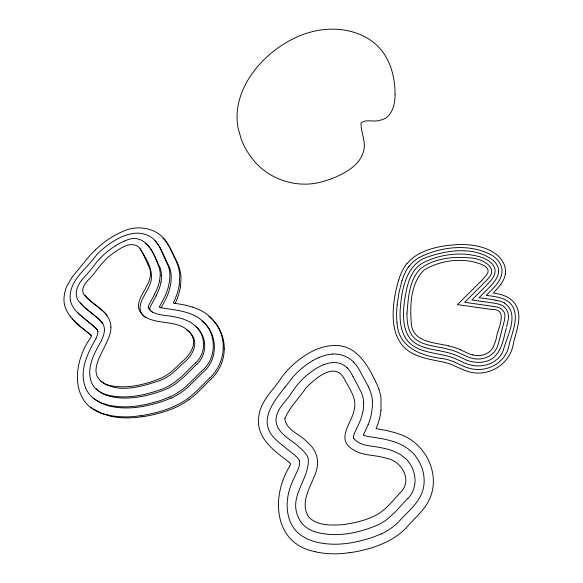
<?xml version="1.0" encoding="UTF-8"?>
<svg xmlns="http://www.w3.org/2000/svg" width="583" height="583" viewBox="0 0 583 583"><rect width="100%" height="100%" fill="white"/><g stroke="black" fill="none" stroke-linecap="round" stroke-linejoin="round"><path stroke-width="0.87" d="M160.179 275.591L159.604 280.416M498.552 271.736C498.064 278.572 492.722 283.812 488.27 288.468L479.037 297.68L494.982 299.975M380.954 410.6L381.034 398.59A44.578 44.162 -35.5 0 0 380.313 394.29L378.884 389.196M397.118 304.887L398.983 292.615L401.964 280.612M505.293 274.01C507.341 258.437 491.083 248.905 477.951 246.288A57.236 54.124 13 0 0 470.816 245.049L466.589 244.685A91.436 87.21 17.3 0 0 457.903 244.634C444.8 245.297 431.398 247.454 419.614 253.503M179.207 285.036L179.768 275.679A42.756 38.974 -35.2 0 0 179.375 271.78L178.369 267.167A49.562 45.11 -35.7 0 0 177.487 264.383A58.344 53.002 -36.4 0 0 175.738 260.149L169.442 247.199A73.101 65.952 -36.8 0 0 168.429 245.268C160.536 228.543 138.492 223.646 122.576 231.575A63.838 58.329 -35.4 0 0 116.287 234.555L114.989 235.262A87.479 80.476 -36.8 0 0 95.35 249.947M180.475 286.763L181.029 277.457A42.515 38.784 -35.3 0 0 180.635 273.58L179.637 268.989A49.285 44.891 -35.8 0 0 178.755 266.22A58.016 52.747 -36.5 0 0 177.013 262.007L170.746 249.116A72.686 65.639 -36.9 0 0 169.733 247.192L165.434 240.823M149.736 308.728L149.693 309.136A2.128 1.96 -37.2 0 0 150.035 310.054L151.318 311.577M148.264 307.088L148.22 307.503A2.143 1.968 -37.1 0 0 148.563 308.422C153.963 315.622 164.042 314.82 171.97 316.394A98.95 92.005 -49.9 0 1 180.118 318.121A67.839 63.183 -45.8 0 1 183.528 319.141L190.517 322.173L196.435 326.72A27.452 25.616 -40.4 0 1 198.584 329.264L199.226 330.189A29.536 27.554 -40.6 0 1 202.855 338.534L203.445 341.959A24.989 23.342 -40.3 0 1 195.648 363.027M160.995 282.187L161.564 277.391A29.143 26.512 -35.3 0 0 159.997 267.837M506.62 326.808L507.618 322.508A52.842 50.255 13.3 0 0 507.931 320.825C510.358 313.26 505.49 304.807 497.452 303.867A33.756 31.992 20.9 0 0 496.279 303.59L495.535 303.437A50.874 48.396 23.3 0 0 493.743 303.109L471.858 299.99L485.719 286.173C489.88 281.676 495.936 276.276 494.996 269.419C493.735 262.926 487.082 259.457 481.449 257.322C462.202 251.2 440.092 253.875 422.318 263.203C410.14 270.461 407.102 285.488 404.901 298.365A126.584 118.291 21.9 0 0 403.662 308.975C403.115 319.732 403.728 332.274 411.78 340.392C421.524 349.37 435.8 349.348 447.919 352.686A68.357 66.659 37.1 0 1 453.618 354.369A39.025 37.873 28 0 1 457.283 355.827L466.859 360.272A23.954 22.817 20 0 0 468.062 360.695C475.801 363.012 484.83 363.289 491.877 358.844C501.854 352.03 503.369 338.716 506.328 327.989M398.619 279.949L396.17 289.408A163.634 151.879 24 0 0 394.028 301.666C392.17 316.693 392.476 334.402 403.247 346.317C413.464 357.445 429.401 359.055 443.306 362.109A94.031 91.728 51.1 0 1 445.478 362.633L447.095 363.063A46.589 45.365 33.2 0 1 451.388 364.455L464.432 370.329A26.752 25.535 21 0 0 465.977 370.817C486.339 378.549 509.892 365.541 513.324 343.868C516.028 330.853 523.651 315.294 514.476 303.116C509.535 296.536 501.183 294.08 493.386 293.067L501.023 284.191M368.143 424.635L363.449 434.969M354.369 433.519L359.223 422.937A54.576 53.592 -42.1 0 0 363.5 408.034L363.661 402.78M289.736 466.283C270.636 496.789 273.66 544.252 315.665 551.766M96.078 338.497C87.567 353.189 78.741 370.65 85.592 387.79M101.435 340.647C94.475 352.846 86.357 367.057 91.188 381.544A22.059 20.194 -45.7 0 0 96.304 389.408L101.041 392.585A35.599 32.633 -44.3 0 0 106.223 394.618L110.34 395.653A65.966 60.479 -40.9 0 0 114.377 396.331C130.403 398.4 146.566 394.655 161.586 389.255A71.25 65.522 -39.6 0 0 163.969 388.285L166.308 387.229A51.472 47.558 -41.3 0 0 174.2 382.652L182.326 375.991L195.516 362.888M154.67 294.16L149.088 304.618A11.113 10.254 -36.8 0 0 148.235 307.088M156.098 295.865L150.552 306.264A11.048 10.195 -36.9 0 0 149.707 308.72M159.356 306.906L164.428 297.417A63 56.864 -36.2 0 0 167.999 288.257L169.566 281.254L169.923 274.593A36.671 33.369 -35.2 0 0 168.523 266.62L159.72 247.418A43.652 39.476 -34.9 0 0 156.164 241.879M161.032 308.028L165.798 299.094A62.636 56.587 -36.2 0 0 169.34 289.984L170.892 283.017L171.242 276.386A36.459 33.209 -35.3 0 0 169.857 268.457L161.083 249.342A43.397 39.287 -35 0 0 157.548 243.84L156.346 242.506M284.65 387.812L285 387.287M81.649 280.343C77.269 285.626 74.216 293.446 77.925 299.924A22.067 19.888 -37.8 0 0 79.434 302.256L83.427 306.447L96.093 316.707A79.186 70.813 -46.7 0 1 98.505 318.886L99.649 320.031A34.98 31.533 -43.5 0 1 102.127 322.88M408.975 266.511L409.295 266.103A37.655 35.68 8.1 0 1 419.009 257.577C440.814 246.602 469.089 243.155 491.294 254.902C496.701 258.08 501.46 263.356 501.97 269.856C502.706 280.685 492.897 288.388 486.215 295.377C495.914 296.645 508.063 297.57 513.229 307.416C518.899 319.958 511.437 333.622 508.886 346.032C504.922 364.441 484.262 373.834 467.129 367.567A22.285 21.272 21.1 0 1 465.671 367.122L464.891 366.838A61.018 57.622 17.1 0 1 463.602 366.343L454.769 362.196A26.301 25.492 26.7 0 0 453.21 361.504M406.898 263.771L407.845 262.649A41.488 39.323 8.2 0 1 419.636 253.547M285.823 372.158L288.468 369.265A91.487 91.065 -85.4 0 1 308.48 353.371L309.821 352.613A66.564 66.112 -38.4 0 1 316.343 349.399L322.472 347.257L328.812 345.93A40.606 40.023 -25.9 0 1 332.908 345.595C355.287 343.708 367.356 364.12 375.539 381.442M407.787 498.363L394.778 512.501L386.653 519.672A53.731 52.689 85 0 1 378.622 524.569C358.807 533.205 335.808 538.116 314.638 531.681M95.313 249.918L92.661 252.577A81.678 74.988 -36.7 0 0 88.674 257.001L72.277 276.867L66.651 286.654A34.667 31.285 -38.4 0 0 64.422 294.626C60.967 312.969 77.743 324.928 90.35 334.576A61.477 55.101 -47.1 0 1 91.065 335.21M196.741 364.237L183.63 377.267L175.563 383.884A51.173 47.31 -41.4 0 1 167.715 388.431L165.39 389.488A70.835 65.187 -39.7 0 1 163.021 390.45C148.089 395.821 132.028 399.544 116.09 397.482A65.58 60.166 -41 0 1 112.082 396.812L107.979 395.791A35.388 32.466 -44.4 0 1 102.827 393.773L98.753 391.098M209.618 378.068L197.87 389.889A94.351 86.656 -40 0 1 187.77 398.546C174.026 408.486 157.221 412.946 140.736 415.781M210.747 379.314L199.073 391.069A93.805 86.218 -40.1 0 1 189.038 399.676M189.009 399.639C175.417 409.616 158.656 413.974 142.281 416.816M312.765 360.629L310.557 361.977A80.709 80.367 -81.4 0 0 307.307 364.142L306.847 364.462A84.921 84.499 -88.9 0 0 292.593 377.303C279.767 395.427 252.716 419.337 276.874 440.58A58.234 57.287 -38.9 0 0 279.17 442.635L294.24 454.791A45.022 43.251 -70.1 0 1 297.906 458.355L299.458 460.614M381.413 533.817L372.807 537.271A119.551 118.524 -56 0 1 369.214 538.43C356.337 542.358 342.87 544.967 329.359 544.034A79.915 78.523 -82.2 0 1 318.303 542.525L316.933 542.212A63.248 61.805 -84.3 0 1 313.348 541.257L307.161 538.918L301.309 535.529A32.619 31.548 -84.7 0 1 290.735 522.805C284.285 508.332 287.2 491.542 294.16 477.827C296.441 472.558 300.056 467.296 299.611 461.306A3.017 2.944 -68.9 0 0 299.465 460.614M169.806 396.892L162.723 399.712A112.512 102.761 -37 0 1 158.088 401.221C146.501 404.704 134.476 407.189 122.321 406.817A77.058 70.689 -40.7 0 1 110.143 405.491L108.875 405.214A61.302 56.267 -42.5 0 1 106.39 404.609L99.933 402.314L94.665 399.289A30.965 28.37 -45.8 0 1 85.563 387.804M171.191 398.036L164.144 400.842A111.87 102.251 -37.1 0 1 159.538 402.343C148.024 405.804 136.065 408.275 123.982 407.911A76.606 70.324 -40.8 0 1 111.878 406.584L110.617 406.307A60.945 55.975 -42.6 0 1 108.139 405.702L101.719 403.429L96.487 400.419A30.782 28.217 -45.9 0 1 95.67 399.821M319.258 357.321L326.378 354.93L332.704 354.049M323.346 364.783L328.768 363.078L333.257 362.517A19.057 18.765 -24.3 0 1 346.863 367.516M124.587 241.056C143.994 231.422 153.198 251.178 158.62 265.979A29.31 26.643 -35.2 0 1 160.23 275.584M349.618 552.793L357.612 551.38A149.117 147.31 -38.8 0 0 361.526 550.498C378.003 546.752 394.414 540.186 406.307 527.746C414.644 518.003 425.444 509.651 430.283 497.423C440.522 472.084 424.125 441.52 398.415 433.803A82.385 79.835 78.9 0 0 395.216 432.739L386.252 430.436L376.137 428.673A71.658 70.383 -42.2 0 0 381.012 410.607M472.849 354.865C481.675 357.466 492.067 353.254 494.457 343.832A57.374 54.919 12.6 0 0 496.264 338.599C496.862 329.949 509.899 308.531 491.382 309.442L457.495 304.603L481.769 280.459L485.945 275.657A24.435 22.861 9.3 0 0 486.812 274.396C490.092 270.898 486.805 266.482 483.132 265.112C464.622 256.943 441.44 259.748 424.235 269.856C410.082 283.578 409.878 306.687 411.423 324.986C413.821 342.542 435.501 342.629 448.633 345.865M109.232 415.205C69.574 408.647 71.578 364.244 90.438 338.06A15.763 14.203 -42.3 0 0 91.4 335.808A33.676 30.316 -44.9 0 0 90.336 334.737L90.154 334.562A61.842 55.378 -47 0 0 88.55 333.104L83.114 328.63M110.959 416.233L101.398 413.354L93.142 408.763M192.303 307.022L186.21 305.346A114.108 106.244 -50.1 0 0 182.967 304.632L173.289 303.058A68.16 61.645 -36.2 0 0 179.287 285.043M453.21 361.504L452.67 361.292A50.364 49.045 33.3 0 0 448.189 359.82L446.52 359.368A94.235 91.939 49.9 0 0 444.392 358.844C422.704 356.41 398.051 348.27 397.059 322.676M460.322 349.742L469.075 353.815A21.272 20.245 19.4 0 0 472.849 354.85M504.477 303.073C520.255 314.018 506.78 336.253 503.384 350.201C498.195 364.076 481.405 368.682 468.28 364.331A20.565 19.625 20.9 0 1 466.845 363.901L466.13 363.646A54.183 51.217 17.4 0 1 464.505 363.012L456.081 359.033A29.041 28.144 26.5 0 0 454.376 358.29L453.559 357.977A55.349 53.913 33.7 0 0 449.129 356.534L447.431 356.075A96.071 93.746 49.2 0 0 445.332 355.557C432.724 352.482 417.8 351.826 408.34 341.747C399.34 331.501 399.384 316.562 400.689 303.765A137.391 128.143 22.5 0 1 401.097 300.566C403.064 283.6 408.843 263.516 426.778 257.256C447.788 249.896 474.861 246.041 493.641 260.688M145.203 243.177C153.402 248.854 155.45 259.53 160.012 267.83M186.626 329.861C201.609 340.406 193.439 355.419 181.94 364.339C175.884 370.577 169.34 376.676 161.185 380.029C143.032 386.369 117.212 394.502 100.677 380.918M152.775 312.794L152.374 312.488M82.546 328.222L77.437 323.973M208.852 316.482C218.712 324.09 224.426 336.508 224.28 348.911M145.327 317.451C130.84 306.235 150.713 291.529 151.427 278.2C152.25 267.444 145.451 257.504 140.044 248.722M90.948 407.014L91.662 407.619M94.956 327.238L81.649 316.35A60.53 54.817 -35.2 0 1 80.724 315.534L78.086 312.896M93.171 325.722L79.798 314.776A60.88 55.086 -35.1 0 1 78.873 313.953L74.784 309.58L72.212 305.528A25.2 22.708 -38.3 0 1 70.368 300.216M196.099 326.808L197.637 328.265A27.292 25.484 -40.5 0 1 199.772 330.787L200.421 331.712A29.361 27.408 -40.7 0 1 204.028 340.013L204.611 343.416M77.102 323.674L73.414 319.899M289.175 462.428L289.387 462.618A35.49 34.098 -70 0 1 290.589 463.813A16.543 16.018 -64.6 0 1 289.722 466.276M163.036 238.258L165.106 240.436M346.805 367.582L347.475 368.252M100.648 320.825L100.261 320.453A78.712 70.441 -46.8 0 0 97.864 318.289L85.264 308.079L81.285 303.911A21.943 19.786 -37.8 0 1 80.971 303.488M100.837 321.014L101.216 321.401M353.757 362.298L355.973 364.841A47.201 46.421 -36 0 1 359.339 369.87L368.383 386.697M107.032 315.163C100.633 307.576 90.963 303.371 85.14 295.326M154.954 240.539L156.135 241.901M72.256 318.471L72.635 318.952M353.815 438.401C359.594 445.842 369.95 445.645 378.382 447.205A108.088 103.337 82.4 0 1 388.038 449.34A70.12 67.825 79.7 0 1 392.716 450.841L400.397 454.5L406.001 458.916A28.851 28.203 71 0 1 408.479 461.714L409.237 462.734A31.037 30.338 71.9 0 1 413.719 471.873L414.608 475.619A26.279 25.674 70 0 1 407.932 498.509M102.112 322.887L103.191 324.578A11.347 10.275 -41.7 0 1 104.233 327.639L104.364 329.293M70.558 316.066L70.878 316.554M353.116 376.582L361.285 392.301A30.163 29.857 -37.6 0 1 363.712 402.773M70.375 300.216C67.847 280.919 86.736 269.062 96.559 254.888A81.737 75.171 -36.8 0 1 110.77 242.994L111.215 242.696A77.765 71.432 -36.6 0 1 114.406 240.677L116.571 239.424A57.892 52.871 -35.4 0 1 122.875 236.319L128.726 234.315L134.717 233.266A26.949 24.42 -33.4 0 1 155.027 240.48M372.377 400.747L372.399 406.992L371.254 414.644A65.223 64.013 -42.3 0 1 368.143 424.635M223.238 347.504C223.617 331.443 213.626 315.884 198.876 309.558A64.196 59.925 -43.4 0 0 192.303 307.037M398.772 279.986A53.468 50.648 10.3 0 1 406.73 263.662M505.388 274.025A26.257 24.552 11.6 0 1 500.877 284.089M396.972 322.683A90.438 85.461 17.8 0 1 397.212 304.902M402.088 280.642A50.83 48.149 10.4 0 1 408.829 266.424M493.582 260.747A15.165 14.174 12.2 0 1 498.727 271.744M494.967 300.187A26.854 25.375 19.8 0 1 504.543 302.941M448.619 345.945A62.738 61.077 32.8 0 1 460.351 349.669M314.638 531.667A35.658 34.63 -85 0 1 308.917 529.211L304.472 526.063A23.094 22.336 -84.7 0 1 298.445 517.434C288.14 496.235 309.777 479.109 308.239 458.806A11.755 11.456 -69 0 0 306.906 455.454L305.645 453.603A36.321 35.104 -69.4 0 0 302.81 450.462L301.513 449.194A78.669 74.981 -71 0 0 299.298 447.219C291.106 439.261 276.969 433.679 275.992 420.664C275.788 411.394 282.835 404.325 288.199 397.555A57.251 54.758 -38.9 0 0 290.006 395.136L295.253 387.542A74.077 73.735 -85.2 0 1 314.208 369.782A56.624 56.354 -46.8 0 1 323.325 364.732M347.599 368.143A41.568 40.854 -37.5 0 1 353.014 376.633M353.342 436.922A14.284 14.174 72.8 0 1 354.42 433.541M353.757 438.445A2.419 2.405 88.8 0 1 353.32 436.929M381.464 533.933A68.007 66.768 86.8 0 0 398.043 522.477C407.911 511.196 422.179 501.147 423.892 485.114C425.452 472.026 419.789 458.406 409.623 450.069A42.646 41.663 72.6 0 0 402.139 445.15C391.922 439.895 380.393 438.321 369.163 436.682A45 44.519 9.5 0 1 367.924 436.448A17.213 17.147 40.1 0 1 363.413 435.049M312.772 360.637A59.94 59.568 -40.3 0 1 319.251 357.306M332.704 354.027A27.816 27.386 -24.3 0 1 353.808 362.247M368.332 386.726A41.138 40.708 -39.2 0 1 372.501 400.732M349.581 552.575A95.058 93.572 -80.5 0 1 315.643 551.882M289.175 462.428A65.347 62.184 -71.1 0 0 287.346 460.803C273.536 450.557 256.454 437.593 258.619 418.106A36.204 35.395 -52.4 0 1 260.433 409.353C264.689 396.841 275.03 388.001 281.873 376.982A85.322 84.921 -72.2 0 1 285.823 372.165M375.525 381.45A59.014 58.256 -44.3 0 1 378.914 389.189M224.229 348.918A41.153 38.529 -40.8 0 1 210.798 379.365M180.555 286.77A67.774 61.353 -36.3 0 1 175.075 303.575M91.414 335.531A61.477 55.101 -47.1 0 1 91.764 335.852M142.267 416.619A89.928 82.589 -40.4 0 1 110.93 416.342M223.18 347.504A41.393 38.733 -40.7 0 1 209.661 378.119M140.714 415.592A90.452 83.012 -40.3 0 1 109.203 415.307M201.929 321.058A40.081 37.436 -41.2 0 1 202.84 321.787C217.809 333.884 218.355 359.077 203.671 371.692A89.425 86.422 -56.2 0 0 202.25 373.062L188.469 386.667A65.201 60.238 -41.1 0 1 171.242 398.167M155.566 241.588A26.796 24.304 -33.5 0 1 156.419 242.441M97.419 329.665A33.224 29.966 -44.2 0 1 97.609 329.869M94.883 327.325A33.224 29.966 -44.2 0 1 97.033 329.264M95.007 399.297A30.782 28.217 -45.9 0 1 93.732 398.174M159.319 306.986A16.564 15.267 -34.7 0 0 163.466 308.167C174.12 309.85 185.212 310.805 194.977 315.804A40.314 37.633 -41.1 0 1 201.674 320.227C216.73 332.383 217.262 357.722 202.49 370.402A89.964 86.925 -55.9 0 0 201.062 371.772L187.194 385.458A65.588 60.552 -41 0 1 169.857 397.016M93.105 325.802A33.42 30.119 -44.1 0 1 97.434 330.226M97.346 330.291A4.125 3.738 -41.9 0 1 97.711 330.984A2.893 2.623 -41.8 0 1 97.791 331.618M97.944 331.61A15.799 14.262 -42.1 0 1 95.933 338.431M204.546 343.431A24.836 23.218 -40.5 0 1 196.872 364.375M161.076 282.201A52.725 47.617 -36.1 0 1 156.04 295.843M80.716 303.124A21.943 19.786 -37.8 0 1 80.469 302.745M101.398 321.597A34.776 31.373 -43.6 0 1 102.914 323.244M97.536 390.034A21.928 20.092 -45.8 0 1 97.223 389.706M96.909 389.378A21.928 20.092 -45.8 0 1 96.319 388.693M159.684 280.423A53.031 47.85 -36 0 1 154.612 294.138M115.623 245.727A55.013 50.276 -35.6 0 1 124.573 241.005M115.638 245.749A71.775 65.915 -36.6 0 0 96.589 262.284L91.13 269.324A55.669 48.965 -35.8 0 1 89.265 271.561L84.36 277.049A64.203 58.715 -38.8 0 0 81.642 280.336M104.583 329.286A26.322 23.728 -42.1 0 1 101.296 340.589M406.949 313.669C406.963 322.217 407.998 332.011 414.498 338.278C423.673 346.185 436.711 346.098 447.846 349.159A76.147 74.281 38.7 0 1 454.303 351.002A44.068 42.785 28.4 0 1 458.785 352.766L468.55 357.255A23.473 22.343 19.6 0 0 471.283 358.013C482.09 361.409 495.069 356.257 497.984 344.626A58.395 55.873 13.1 0 0 498.414 343.496L504.353 320.745A31.307 29.66 16.1 0 0 504.791 317.487C506.008 311.628 500.797 307.117 495.317 306.76A47.573 45.255 23.3 0 0 492.606 306.279L464.68 302.293L485.843 281.13A52.754 49.315 5.7 0 0 487.876 278.776C499.551 267.561 481.42 258.619 471.742 258.036C454.339 256.352 434.517 257.73 420.263 268.865C408.938 280.525 408.304 298.43 406.949 313.669M284.825 418.645C286.151 430.604 300.937 434.422 307.933 442.876C316.015 449.289 319.491 460.213 316.547 470.117C312.175 484.998 298.875 501.533 308.691 517.034C317.29 525.851 331.173 525.407 342.585 524.707C355.266 522.966 368.216 520.036 379.263 513.317C387.935 507.56 394.057 498.968 401.279 491.637C412.684 479.35 400.929 460.424 386.194 458.253C376.232 454.988 365.235 455.833 355.703 451.198A29.733 29.616 54.1 0 1 351.272 448.4C336.274 438.248 352.278 422.143 354.267 409.419C357.299 397.46 348.284 387.557 343.569 377.427C333.563 361.679 314.39 379.453 305.944 388.008C298.977 398.211 289.598 407.24 284.825 418.645M110.908 327.114C111.732 345.376 80.658 371.575 105.902 384.43C124.485 390.012 144.504 385.035 161.899 377.769C169.172 374.315 175.046 368.667 180.613 362.983C189.46 355.812 198.839 343.883 190.124 332.769C179.666 320.271 161.36 324.527 147.842 318.391A28.961 26.665 -35.1 0 1 143.812 315.848C126.679 301.936 157.075 284.606 149.219 267.364C146.1 260.805 143.52 253.86 139.497 247.79C130.964 239.693 119.07 249.123 111.586 254.392C104.882 259.42 99.744 266.067 94.737 272.706C90.372 279.038 78.909 286.115 84.047 294.809C92.974 305.332 110.486 311.264 110.908 327.114M395.041 94.191C395.208 104.503 391.973 118.116 380.08 120.215C374.053 122.466 366.219 118.735 361.103 122.882C360.505 132.596 366.758 142.288 363.282 152.185C359.471 164.843 347.009 171.956 335.706 177.064A82.786 73.837 -12.3 0 1 324.527 181.029C297.388 189.971 265.812 179.17 249.874 155.399A87.574 78.224 -10.6 0 1 241.26 139.286L238.053 127.881A74.967 66.994 -11.7 0 1 237.325 110.996C239.249 91.925 249.437 74.595 262.627 61.055A113.7 102.244 -8.7 0 1 275.985 49.373C289.984 38.944 306.483 31.438 323.951 29.587A71.09 63.066 -10 0 1 335.786 29.223C347.402 29.762 359.011 32.867 368.893 39.105A58.409 51.617 -9.5 0 1 379.023 47.456C390.646 59.932 395.055 77.503 395.041 94.191"/></g></svg>
